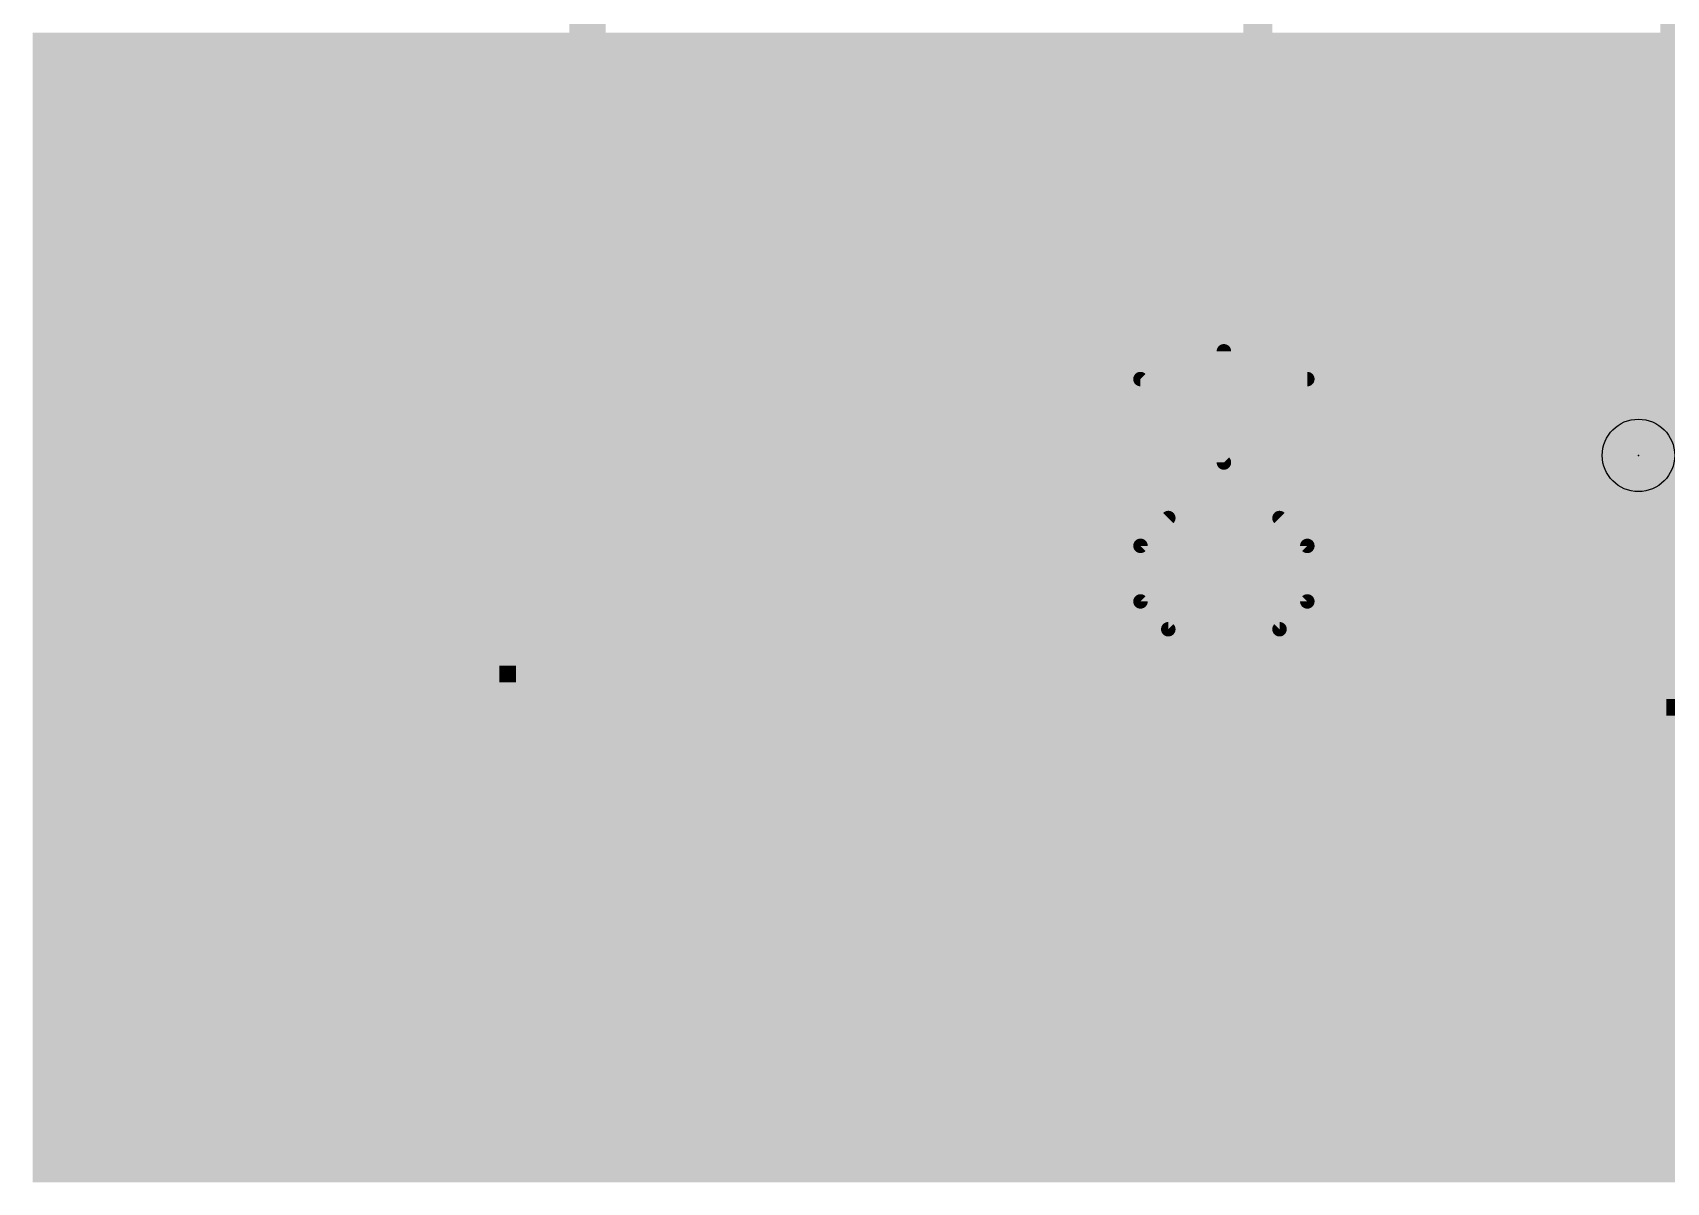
# Model space of a CAD drawing. Extents: x -29 to 78, y -15 to 28.
# Drawn here: x -11.51 to -0.06, y -3.45 to 4.62 of the extents above; entities that cross this region are included whole.
import ezdxf

# ---------------------------------------------------------------- set-up
doc = ezdxf.new("R2010")
doc.units = 0
for name, color, linetype in [('1', 12, 'CONTINUOUS'), ('16', 132, 'CONTINUOUS'), ('18', 110, 'CONTINUOUS'), ('20', 53, 'CONTINUOUS'), ('200', 132, 'CONTINUOUS'), ('201', 110, 'CONTINUOUS'), ('21', 41, 'CONTINUOUS'), ('23', 53, 'CONTINUOUS'), ('25', 253, 'CONTINUOUS'), ('29', 253, 'CONTINUOUS'), ('31', 253, 'CONTINUOUS'), ('44', 253, 'CONTINUOUS'), ('49', 6, 'CONTINUOUS')]:
    doc.layers.add(name, color=color, linetype=linetype)

# ---------------------------------------------------------------- blocks, each defined once
blk = doc.blocks.new('RECT')
blk.add_solid([(-0.5, -0.5), (0.5, -0.5), (-0.5, 0.5), (0.5, 0.5)])
blk = doc.blocks.new('ROUNDV')
at = {"const_width": 0.5}
blk.add_lwpolyline([(0, -0.25, 1), (0, 0.25, 1), (0, -0.25)], format="xyb", dxfattribs=at)

msp = doc.modelspace()

# ---------------------------------------------------------------- linework, layer by layer
at = {"layer": '1', "const_width": 0.2032}
for points in [[(-2.921, 0), (-2.921, 22.606)], [(38.227, 0), (-2.921, 0)]]:
    msp.add_lwpolyline(points, dxfattribs=at)
at = {"layer": '1', "const_width": 0.1016}
for points in [[(-2.921, 0.0508, 1), (-2.921, -0.0508)], [(-2.9718, 0, 1), (-2.8702, 0)]]:
    msp.add_lwpolyline(points, format="xyb", dxfattribs=at)
at = {"layer": '16', "const_width": 0.2032}
for points in [[(-2.921, 22.606), (-2.921, 0)], [(-2.921, 0), (33.02, 0)]]:
    msp.add_lwpolyline(points, dxfattribs=at)
at = {"layer": '16', "const_width": 0.1016}
for points in [[(-2.921, 0.0508, 1), (-2.921, -0.0508)], [(-2.9718, 0, 1), (-2.8702, 0)]]:
    msp.add_lwpolyline(points, format="xyb", dxfattribs=at)
at = {"layer": '20', "const_width": 0.2032}
for points in [[(-2.921, 3.2766), (-2.921, 0)], [(-2.921, 3.2766), (5.715, 3.2766)], [(-2.921, 0), (38.227, 0)]]:
    msp.add_lwpolyline(points, dxfattribs=at)
at = {"layer": '20', "const_width": 0.1016}
for points in [[(-2.8702, 3.2766, 1), (-2.9718, 3.2766)], [(-2.921, 3.3274, 1), (-2.921, 3.2258)], [(-2.921, 0.0508, 1), (-2.921, -0.0508)], [(-2.9718, 0, 1), (-2.8702, 0)]]:
    msp.add_lwpolyline(points, format="xyb", dxfattribs=at)
at = {"layer": '21', "const_width": 0.2032}
for points in [[(-2.854, 0.051), (-2.854, 3.201)], [(-2.854, 3.201), (-1.154, 3.201)], [(-1.154, 0.051), (-2.854, 0.051)]]:
    msp.add_lwpolyline(points, dxfattribs=at)
at = {"layer": '21', "const_width": 0.1016}
for points in [[(-2.8032, 3.201, 1), (-2.9048, 3.201)], [(-2.854, 3.2518, 1), (-2.854, 3.1502)], [(-1.154, 3.1502, 1), (-1.154, 3.2518)], [(-2.854, 0.1018, 1), (-2.854, 0.0002)], [(-1.154, 0.0002, 1), (-1.154, 0.1018)], [(-2.9048, 0.051, 1), (-2.8032, 0.051)]]:
    msp.add_lwpolyline(points, format="xyb", dxfattribs=at)
at = {"layer": '23'}
msp.add_point((-0.254, 1.651), dxfattribs=at)
at = {"layer": '25', "const_width": 0.1016}
for points in [[(-3.1595, 1.6012), (-3.1595, 2.3808)], [(-2.5748, 2.1859), (-3.7442, 2.1859)], [(-3.7442, 2.1859), (-3.1595, 1.6012)], [(-3.5493, 1.2114), (-3.7442, 1.0165)], [(-2.5748, 1.0165), (-2.7697, 1.2114)], [(-3.7442, 1.0165), (-3.7442, 0.6267)], [(-2.5748, 0.6267), (-2.5748, 1.0165)], [(-3.7442, 0.6267), (-3.5493, 0.4318)], [(-2.7697, 0.4318), (-2.5748, 0.6267)], [(-3.5493, 0.4318), (-2.7697, 0.4318)]]:
    msp.add_lwpolyline(points, dxfattribs=at)
at = {"layer": '25', "const_width": 0.0508}
for points in [[(-3.1341, 2.3808, 1), (-3.1849, 2.3808)], [(-3.7262, 2.2039, 1), (-3.7622, 2.1679)], [(-3.7442, 2.2113, 1), (-3.7442, 2.1605)], [(-2.5748, 2.1605, 1), (-2.5748, 2.2113)], [(-3.1849, 1.6012, 1), (-3.1341, 1.6012)], [(-3.1775, 1.5832, 1), (-3.1415, 1.6192)], [(-3.5313, 1.1934, 1), (-3.5673, 1.2294)], [(-2.7517, 1.2294, 1), (-2.7877, 1.1934)], [(-3.7622, 1.0345, 1), (-3.7262, 0.9985)], [(-3.7188, 1.0165, 1), (-3.7696, 1.0165)], [(-2.5494, 1.0165, 1), (-2.6002, 1.0165)], [(-2.5928, 0.9985, 1), (-2.5568, 1.0345)], [(-3.7262, 0.6447, 1), (-3.7622, 0.6087)], [(-3.7696, 0.6267, 1), (-3.7188, 0.6267)], [(-2.6002, 0.6267, 1), (-2.5494, 0.6267)], [(-2.5568, 0.6087, 1), (-2.5928, 0.6447)], [(-3.5493, 0.4572, 1), (-3.5493, 0.4064)], [(-3.5673, 0.4138, 1), (-3.5313, 0.4498)], [(-2.7877, 0.4498, 1), (-2.7517, 0.4138)], [(-2.7697, 0.4064, 1), (-2.7697, 0.4572)]]:
    msp.add_lwpolyline(points, format="xyb", dxfattribs=at)
at = {"layer": '44'}
msp.add_circle((-0.254, 1.651), 0.254, dxfattribs=at)
at = {"layer": '49'}
for points, const_width in [([(0.0001, 22.606), (0.0001, 0)], 0.2032), ([(-7.62, 3.556), (-7.62, 18.796)], 0.254), ([(-7.239, 4.064), (4.572, 4.064)], 1.016), ([(5.08, 3.556), (-7.62, 3.556)], 0.254), ([(0.0001, 0), (36.0681, 0)], 0.2032)]:
    msp.add_lwpolyline(points, dxfattribs=dict(at, const_width=const_width))
for points, const_width in [([(-7.239, 4.318, 1), (-7.239, 3.81)], 0.508), ([(-7.62, 3.6195, 1), (-7.62, 3.4925)], 0.127), ([(-7.6835, 3.556, 1), (-7.5565, 3.556)], 0.127), ([(0.0001, 0.0508, 1), (0.0001, -0.0508)], 0.1016), ([(-0.0507, 0, 1), (0.0509, 0)], 0.1016)]:
    msp.add_lwpolyline(points, format="xyb", dxfattribs=dict(at, const_width=const_width))

# ---------------------------------------------------------------- block references
at = {"layer": '1', "xscale": 2.5, "yscale": 1.2, "rotation": 90}
msp.add_blockref('RECT', (-1.904, 1.651), dxfattribs=at)
at = {"layer": '18', "xscale": 1.016, "yscale": 1.016}
msp.add_blockref('ROUNDV', (-0.254, 1.651), dxfattribs=at)
msp.add_blockref('ROUNDV', (-0.254, 1.651), dxfattribs=at)
at = {"layer": '200'}
for p, xscale, yscale in [((-10.8662, 4.5568), 1.2852, 0.1168), ((-4.7321, 4.5568), 9.3472, 0.1168), ((-10.8662, 4.44), 1.2852, 0.1169), ((-4.7321, 4.44), 9.3472, 0.1169), ((-10.8662, 4.3231), 1.2852, 0.1168), ((-4.7321, 4.3231), 9.3472, 0.1168), ((-10.8662, 4.2062), 1.2852, 0.1169), ((-4.7321, 4.2062), 9.3472, 0.1169), ((-10.8662, 4.0894), 1.2852, 0.1168), ((-4.7321, 4.0894), 9.3472, 0.1168), ((-10.8662, 3.9726), 1.2852, 0.1168), ((-4.7321, 3.9726), 9.3472, 0.1168), ((-10.8662, 3.8558), 1.2852, 0.1169), ((-4.7321, 3.8558), 9.3472, 0.1169), ((-10.8662, 3.7389), 1.2852, 0.1168), ((-4.7321, 3.7389), 9.3472, 0.1168), ((-10.8662, 3.6221), 1.2852, 0.1169), ((-4.7321, 3.6221), 9.3472, 0.1169), ((-10.8662, 3.5052), 1.2852, 0.1168), ((-4.7321, 3.5052), 9.3472, 0.1168), ((-10.8662, 3.3884), 1.2852, 0.1168), ((-4.7321, 3.3884), 9.3472, 0.1168), ((-10.8662, 3.2715), 1.2852, 0.1169), ((-4.7321, 3.2715), 9.3472, 0.1169), ((-10.8662, 3.1547), 1.2852, 0.1168), ((-4.7321, 3.1547), 9.3472, 0.1168), ((-10.8662, 3.0379), 1.2852, 0.1169), ((-4.6737, 3.0379), 9.2304, 0.1169), ((-10.8662, 2.921), 1.2852, 0.1168), ((-4.6737, 2.921), 9.2304, 0.1168), ((-10.8662, 2.8042), 1.2852, 0.1168), ((-4.6737, 2.8042), 9.2304, 0.1168), ((-10.8662, 2.6874), 1.2852, 0.1169), ((-4.6153, 2.6874), 9.1135, 0.1169), ((-10.8662, 2.5705), 1.2852, 0.1168), ((-4.6153, 2.5705), 9.1135, 0.1168), ((-10.8662, 2.4537), 1.2852, 0.1169), ((-4.5568, 2.4537), 8.9967, 0.1169), ((-10.8078, 2.3368), 1.4021, 0.1168), ((-4.5568, 2.3368), 8.9967, 0.1168), ((-10.8078, 2.22), 1.4021, 0.1168), ((-4.5568, 2.22), 8.9967, 0.1168), ((-10.8078, 2.1032), 1.4021, 0.1169), ((-4.4984, 2.1032), 8.8798, 0.1169), ((-10.8078, 1.9863), 1.4021, 0.1168), ((-4.4984, 1.9863), 8.8798, 0.1168), ((-10.8078, 1.8695), 1.4021, 0.1169), ((-4.4984, 1.8695), 8.8798, 0.1169), ((-10.8078, 1.7526), 1.4021, 0.1168), ((-4.44, 1.7526), 8.763, 0.1168), ((-10.7493, 1.6358), 1.5189, 0.1168), ((-4.44, 1.6358), 8.763, 0.1168), ((-10.7493, 1.519), 1.5189, 0.1169), ((-4.3816, 1.519), 8.6462, 0.1169), ((-10.7493, 1.4021), 1.5189, 0.1168), ((-4.3816, 1.4021), 8.6462, 0.1168), ((-10.691, 1.2853), 1.6357, 0.1169), ((-7.9452, 1.2853), 1.519, 0.1169), ((-2.9211, 1.2853), 5.7252, 0.1169), ((-10.691, 1.1684), 1.6357, 0.1168), ((-7.9452, 1.1684), 1.2852, 0.1168), ((-2.8043, 1.1684), 5.4915, 0.1168), ((-10.691, 1.0516), 1.6357, 0.1168), ((-8.0036, 1.0516), 1.1684, 0.1168), ((-2.6874, 1.0516), 5.2578, 0.1168), ((-10.6325, 0.9348), 1.7526, 0.1169), ((-8.0037, 0.9348), 0.9347, 0.1169), ((-2.5706, 0.9348), 5.0241, 0.1169), ((-10.6325, 0.8179), 1.7526, 0.1168), ((-8.0037, 0.8179), 0.9347, 0.1168), ((-2.4537, 0.8179), 4.7904, 0.1168), ((-10.5741, 0.7011), 1.8694, 0.1169), ((-8.0621, 0.7011), 0.8179, 0.1169), ((-2.3953, 0.7011), 4.6736, 0.1169), ((-10.5741, 0.5842), 1.8694, 0.1168), ((-8.062, 0.5842), 0.5842, 0.1168), ((-2.2785, 0.5842), 4.4399, 0.1168), ((-10.5157, 0.4674), 1.9863, 0.1168), ((-8.1204, 0.4674), 0.4673, 0.1168), ((-2.2201, 0.4674), 4.3231, 0.1168), ((-10.5157, 0.3506), 1.9863, 0.1169), ((-8.0621, 0.3506), 0.3505, 0.1169), ((-2.2201, 0.3506), 4.3231, 0.1169), ((-10.4573, 0.2337), 2.1031, 0.1168), ((-8.1204, 0.2337), 0.2337, 0.1168), ((-2.2201, 0.2337), 4.3231, 0.1168), ((-10.4573, 0.1169), 2.1031, 0.1169), ((-8.1789, 0.1169), 0.1168, 0.1169), ((-2.2201, 0.1169), 4.3231, 0.1169), ((-10.3989, 0), 2.2199, 0.1168), ((-2.2201, 0), 4.3231, 0.1168), ((-10.3989, -0.1168), 2.2199, 0.1168), ((-2.2201, -0.1168), 4.3231, 0.1168), ((-10.3404, -0.2337), 2.3368, 0.1169), ((17.9932, -0.2337), 44.7497, 0.1169), ((-10.3404, -0.3505), 2.3368, 0.1168), ((18.0517, -0.3505), 44.6328, 0.1168), ((-10.282, -0.4674), 2.4536, 0.1169), ((18.0517, -0.4674), 44.6328, 0.1169), ((-10.282, -0.5842), 2.4536, 0.1168), ((18.0517, -0.5842), 44.6328, 0.1168), ((-10.2236, -0.701), 2.5705, 0.1168), ((18.0517, -0.701), 44.6328, 0.1168), ((-10.1652, -0.8179), 2.6873, 0.1169), ((18.0517, -0.8179), 44.6328, 0.1169), ((-10.1652, -0.9347), 2.6873, 0.1168), ((18.0517, -0.9347), 44.6328, 0.1168), ((-10.1067, -1.0515), 2.8041, 0.1169), ((18.0517, -1.0515), 44.6328, 0.1169), ((-10.0483, -1.1684), 2.921, 0.1168), ((18.0517, -1.1684), 44.6328, 0.1168), ((-9.9899, -1.2852), 3.0378, 0.1168), ((18.0517, -1.2852), 44.8666, 0.1168), ((-10.7493, -1.4021), 1.5189, 0.1169), ((-9.1136, -1.4021), 1.2852, 0.1169), ((17.9933, -1.4021), 44.9834, 0.1169), ((-10.7493, -1.5189), 1.5189, 0.1168), ((-9.0552, -1.5189), 1.4021, 0.1168), ((6.7182, -1.5189), 22.667, 0.1168), ((-9.8731, -1.6358), 3.2715, 0.1169), ((4.9072, -1.6358), 19.2786, 0.1169), ((-9.8147, -1.7526), 3.3883, 0.1168), ((4.7904, -1.7526), 19.2786, 0.1168), ((-9.7562, -1.8694), 3.5052, 0.1168), ((4.732, -1.8694), 19.3955, 0.1168), ((-9.6978, -1.9863), 3.622, 0.1169), ((4.6736, -1.9863), 19.5123, 0.1169), ((-9.6394, -2.1031), 3.7389, 0.1168), ((4.6736, -2.1031), 19.5123, 0.1168), ((-9.5809, -2.22), 3.8557, 0.1169), ((4.5567, -2.22), 19.746, 0.1169), ((-9.5226, -2.3368), 3.9725, 0.1168), ((4.4983, -2.3368), 19.6291, 0.1168), ((-9.4641, -2.4536), 4.0894, 0.1168), ((4.5567, -2.4536), 19.5123, 0.1168), ((-9.4057, -2.5705), 4.2062, 0.1169), ((4.6735, -2.5705), 19.2786, 0.1169), ((-9.3473, -2.6873), 4.3231, 0.1168), ((4.8487, -2.6873), 18.9281, 0.1168), ((-9.2889, -2.8041), 4.4399, 0.1169), ((5.024, -2.8041), 18.5775, 0.1169), ((-9.172, -2.921), 4.6736, 0.1168), ((5.2577, -2.921), 18.1102, 0.1168), ((-9.1136, -3.0378), 4.7904, 0.1168), ((1.0514, -3.0378), 8.9967, 0.1168), ((-9.0552, -3.1547), 4.9073, 0.1169), ((-8.9383, -3.2715), 5.1409, 0.1168), ((-8.8799, -3.3883), 5.2578, 0.1169)]:
    msp.add_blockref('RECT', p, dxfattribs=dict(at, xscale=xscale, yscale=yscale))
at = {"layer": '201'}
for p, xscale, yscale in [((-9.8147, 4.5568), 0.8179, 0.1168), ((-9.8147, 4.44), 0.8179, 0.1169), ((-9.8147, 4.3231), 0.8179, 0.1168), ((-9.8147, 4.2062), 0.8179, 0.1169), ((-9.8147, 4.0894), 0.8179, 0.1168), ((-9.8147, 3.9726), 0.8179, 0.1168), ((-9.8147, 3.8558), 0.8179, 0.1169), ((-9.8147, 3.7389), 0.8179, 0.1168), ((-9.8147, 3.6221), 0.8179, 0.1169), ((-9.8147, 3.5052), 0.8179, 0.1168), ((-9.8147, 3.3884), 0.8179, 0.1168), ((-9.8147, 3.2715), 0.8179, 0.1169), ((-9.8147, 3.1547), 0.8179, 0.1168), ((-9.7562, 3.0379), 0.9347, 0.1169), ((-9.7562, 2.921), 0.9347, 0.1168), ((-9.7562, 2.8042), 0.9347, 0.1168), ((-9.6978, 2.6874), 1.0516, 0.1169), ((-9.6978, 2.5705), 1.0516, 0.1168), ((-9.6394, 2.4537), 1.1684, 0.1169), ((-9.5809, 2.3368), 1.0515, 0.1168), ((-9.5809, 2.22), 1.0515, 0.1168), ((-9.5225, 2.1032), 1.1684, 0.1169), ((-9.5225, 1.9863), 1.1684, 0.1168), ((-9.5225, 1.8695), 1.1684, 0.1169), ((-9.4641, 1.7526), 1.2852, 0.1168), ((-9.4057, 1.6358), 1.1684, 0.1168), ((-9.3473, 1.519), 1.2852, 0.1169), ((-9.3473, 1.4021), 1.2852, 0.1168), ((-9.2889, 1.2853), 1.1684, 0.1169), ((-6.4847, 1.2853), 1.402, 0.1169), ((-9.2305, 1.1684), 1.2853, 0.1168), ((-6.4263, 1.1684), 1.7526, 0.1168), ((-9.2305, 1.0516), 1.2853, 0.1168), ((-6.3679, 1.0516), 2.1031, 0.1168), ((-9.1136, 0.9348), 1.2852, 0.1169), ((-6.3095, 0.9348), 2.4537, 0.1169), ((-9.1136, 0.8179), 1.2852, 0.1168), ((-6.1926, 0.8179), 2.6874, 0.1168), ((-9.0552, 0.7011), 1.1684, 0.1169), ((-6.1926, 0.7011), 2.921, 0.1169), ((-8.9968, 0.5842), 1.2853, 0.1168), ((-6.1341, 0.5842), 3.2715, 0.1168), ((-8.9383, 0.4674), 1.1684, 0.1168), ((-6.1342, 0.4674), 3.5052, 0.1168), ((-8.8799, 0.3506), 1.2852, 0.1169), ((-6.1342, 0.3506), 3.5052, 0.1169), ((-8.8215, 0.2337), 1.1684, 0.1168), ((-6.1926, 0.2337), 3.622, 0.1168), ((-8.8215, 0.1169), 1.1684, 0.1169), ((-6.2511, 0.1169), 3.7389, 0.1169), ((-6.8353, 0), 4.9073, 0.1168), ((-6.8353, -0.1168), 4.9073, 0.1168), ((-0.0001, -0.1168), 0.1168, 0.1168), ((-6.7768, -0.2337), 4.7904, 0.1169), ((-6.7184, -0.3505), 4.9073, 0.1168), ((-6.66, -0.4674), 4.7905, 0.1169), ((-6.66, -0.5842), 4.7905, 0.1168), ((-6.6015, -0.701), 4.6736, 0.1168), ((-6.5431, -0.8179), 4.5568, 0.1169), ((-6.5431, -0.9347), 4.5568, 0.1168), ((-6.4847, -1.0515), 4.44, 0.1169), ((-6.4263, -1.1684), 4.3231, 0.1168), ((-6.4263, -1.2852), 4.0894, 0.1168), ((-9.8731, -1.4021), 0.2337, 0.1169), ((-6.4847, -1.4021), 3.9726, 0.1169), ((-9.8731, -1.5189), 0.2337, 0.1168), ((-6.4847, -1.5189), 3.7388, 0.1168), ((-6.4847, -1.6358), 3.5052, 0.1169), ((-6.4847, -1.7526), 3.2716, 0.1168), ((-6.4847, -1.8694), 3.0378, 0.1168), ((-6.4847, -1.9863), 2.8042, 0.1169), ((-6.4263, -2.1031), 2.6873, 0.1168), ((-6.4847, -2.22), 2.3368, 0.1169), ((-6.4263, -2.3368), 2.22, 0.1168), ((-6.3095, -2.4536), 2.2199, 0.1168), ((-6.1342, -2.5705), 2.3368, 0.1169), ((-5.9005, -2.6873), 2.5704, 0.1168), ((-5.6668, -2.8041), 2.8042, 0.1169), ((-5.3163, -2.921), 3.0378, 0.1168), ((-5.0827, -3.0378), 3.2715, 0.1168), ((17.818, -3.1547), 48.8391, 0.1169), ((17.8764, -3.2715), 48.4886, 0.1168), ((17.818, -3.3883), 48.1381, 0.1169)]:
    msp.add_blockref('RECT', p, dxfattribs=dict(at, xscale=xscale, yscale=yscale))
at = {"layer": '29', "xscale": 2.7032, "yscale": 1.4032, "rotation": 90}
msp.add_blockref('RECT', (-1.904, 1.651), dxfattribs=at)
at = {"layer": '31', "xscale": 2.5, "yscale": 1.2, "rotation": 90}
msp.add_blockref('RECT', (-1.904, 1.651), dxfattribs=at)

doc.saveas('drawing.dxf')
